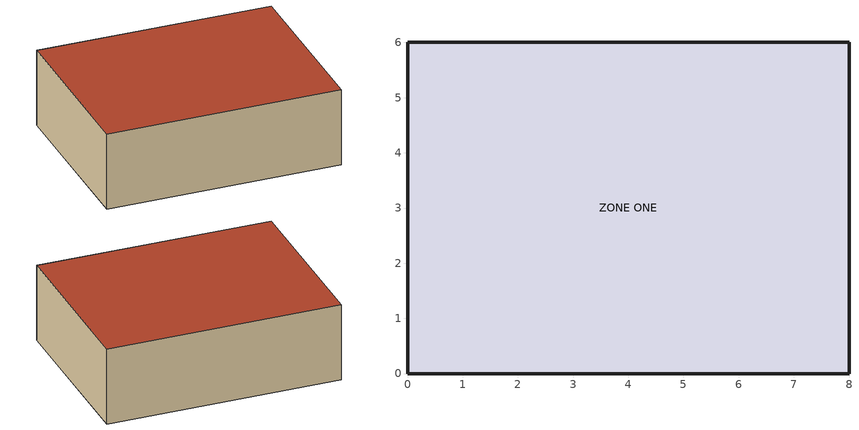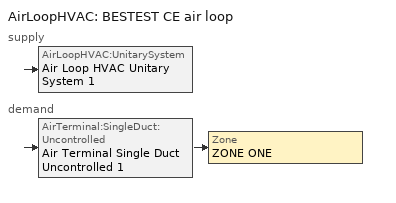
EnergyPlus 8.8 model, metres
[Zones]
ZONE ONE
 floor outside (LTWALL): 8,6 8,0 0,0 0,6 z0
 wall outside (LTWALL): 8,0 8,6 0,6 0,0 8,0 z0:2.7
 roof outside (LTWALL): 8,0 8,6 0,6 0,0 z2.7
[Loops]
AirLoopHVAC 'BESTEST CE air loop'
 supply: AirLoopHVAC:UnitarySystem 'Air Loop HVAC Unitary System 1'
 demand: AirTerminal:SingleDuct:Uncontrolled 'Air Terminal Single Duct Uncontrolled 1' > Zone 'ZONE ONE'
[Building]
BESTEST Case CE200 - Full-Load Test at AHRI Conditions: North Axis {deg}=0; Terrain=Country; Solar Distribution=FullInteriorAndExterior; Minimum Number of Warmup Days=6
[Site:Location]
MIAMI_FL_USA: Latitude {deg}=25.8; Longitude {deg}=-80.27; Time Zone {hr}=-5; Elevation {m}=2
[SizingPeriod:DesignDay] Month=1; Day of Month=1; Maximum Dry-Bulb Temperature {C}=23; Daily Dry-Bulb Temperature Range {deltaC}=0; Dry-Bulb Temperature Range Modifier Type=DefaultMultipliers; Humidity Condition Type=WetBulb; Wetbulb or DewPoint at Maximum Dry-Bulb {C}=23; Barometric Pressure {Pa}=31000; Wind Speed {m/s}=0; Wind Direction {deg}=0; Rain Indicator=No; Snow Indicator=No; Daylight Saving Time Indicator=No; Solar Model Indicator=AshraeClearSky; Sky Clearness=0
Name | Day Type
Sizing Period Design Day 1 | SummerDesignDay
Sizing Period Design Day 2 | WinterDesignDay
[Material:NoMass] Roughness=VerySmooth; Thermal Resistance {m2-K/W}=50; Thermal Absorptance=0.9
Name | Solar Absorptance | Visible Absorptance
INSULATION-EXT | 0.1 | 0.1
INSULATION-INT | 0.6 | 0.6
[Construction]
LTWALL: INSULATION-EXT, INSULATION-INT
[Zone]
ZONE ONE: Multiplier=1; Ceiling Height {m}=2.7; Volume {m3}=129.6
[OtherEquipment] Fuel Type=None; Zone or ZoneList=ZONE ONE; Schedule=Always On Ruleset Fractional; Design Level Calculation Method=EquipmentLevel
Name | Design Level {W} | Fraction Latent | Fraction Radiant
CE_lat_generic_inst | 1817 | 1 | 0
CE_sens_generic_inst | 6120
[ZoneControl:Thermostat]
ZONE ONE Thermostat: Zone or ZoneList=ZONE ONE; Control Type Schedule=ZONE ONE Thermostat Schedule; Control Object Type 1=ThermostatSetpoint:DualSetpoint; Control Name 1=Thermostat Setpoint Dual Setpoint 1
[ThermostatSetpoint:DualSetpoint]
Thermostat Setpoint Dual Setpoint 1: Heating Setpoint Temperature Schedule=No Heating; Cooling Setpoint Temperature Schedule=26.7 C
[AirTerminal:SingleDuct:Uncontrolled]
Air Terminal Single Duct Uncontrolled 1: Availability Schedule=Always On Discrete; Maximum Air Flow Rate {m3/s}=0.425
[Zone equipment]
ZONE ONE: Air Terminal Single Duct Uncontrolled 1
[Sizing:Zone]
ZONE ONE: Zone Cooling Design Supply Air Temperature Input Method=SupplyAirTemperature; Zone Cooling Design Supply Air Temperature {C}=14; Zone Cooling Design Supply Air Temperature Difference {deltaC}=11.11; Zone Heating Design Supply Air Temperature Input Method=SupplyAirTemperature; Zone Heating Design Supply Air Temperature {C}=40; Zone Heating Design Supply Air Temperature Difference {deltaC}=11.11; Zone Cooling Design Supply Air Humidity Ratio {kgWater/kgDryAir}=0.0085; Zone Heating Design Supply Air Humidity Ratio {kgWater/kgDryAir}=0.008; Cooling Design Air Flow Method=DesignDay; Cooling Design Air Flow Rate {m3/s}=0; Cooling Minimum Air Flow per Zone Floor Area {m3/s-m2}=0.000762; Cooling Minimum Air Flow {m3/s}=0; Cooling Minimum Air Flow Fraction=0; Heating Design Air Flow Method=DesignDay; Heating Design Air Flow Rate {m3/s}=0; Heating Maximum Air Flow per Zone Floor Area {m3/s-m2}=0.002032; Heating Maximum Air Flow {m3/s}=0.141576; Heating Maximum Air Flow Fraction=0.3; Design Specification Zone Air Distribution Object=ZONE ONE Design Spec Zone Air Dist; Account for Dedicated Outdoor Air System=No
[DesignSpecification:ZoneAirDistribution]
ZONE ONE Design Spec Zone Air Dist: Zone Air Distribution Effectiveness in Cooling Mode=1; Zone Air Distribution Effectiveness in Heating Mode=1
[AirLoopHVAC]
BESTEST CE air loop: Design Supply Air Flow Rate {m3/s}=0.425
[Sizing:System]
BESTEST CE air loop: Type of Load to Size On=Sensible; Design Outdoor Air Flow Rate {m3/s}=0.425; Central Heating Maximum System Air Flow Ratio=0.3; Preheat Design Temperature {C}=7; Preheat Design Humidity Ratio {kgWater/kgDryAir}=0.008; Precool Design Temperature {C}=12.8; Precool Design Humidity Ratio {kgWater/kgDryAir}=0.008; Central Cooling Design Supply Air Temperature {C}=12.8; Central Heating Design Supply Air Temperature {C}=16.7; Type of Zone Sum to Use=NonCoincident; 100% Outdoor Air in Cooling=Yes; 100% Outdoor Air in Heating=Yes; Central Cooling Design Supply Air Humidity Ratio {kgWater/kgDryAir}=0.0085; Central Heating Design Supply Air Humidity Ratio {kgWater/kgDryAir}=0.008; Cooling Supply Air Flow Rate Method=DesignDay; Cooling Supply Air Flow Rate {m3/s}=0; Cooling Supply Air Flow Rate Per Floor Area {m3/s-m2}=0.00996765; Cooling Fraction of Autosized Cooling Supply Air Flow Rate=1; Cooling Supply Air Flow Rate Per Unit Cooling Capacity {m3/s-W}=3.94755e-05; Heating Supply Air Flow Rate Method=DesignDay; Heating Supply Air Flow Rate {m3/s}=0; Heating Supply Air Flow Rate Per Floor Area {m3/s-m2}=0.00996765; Heating Fraction of Autosized Heating Supply Air Flow Rate=1; Heating Fraction of Autosized Cooling Supply Air Flow Rate=1; Heating Supply Air Flow Rate Per Unit Heating Capacity {m3/s-W}=3.15882e-05; System Outdoor Air Method=ZoneSum; Zone Maximum Outdoor Air Fraction=1; Cooling Design Capacity Method=CoolingDesignCapacity; Cooling Design Capacity {W}=33280; Cooling Design Capacity Per Floor Area {W/m2}=234.7; Fraction of Autosized Cooling Design Capacity=1; Heating Design Capacity Method=HeatingDesignCapacity; Heating Design Capacity {W}=0; Heating Design Capacity Per Floor Area {W/m2}=157; Fraction of Autosized Heating Design Capacity=1; Central Cooling Capacity Control Method=OnOff
[AvailabilityManager:Scheduled]
BESTEST CE air loop Availability Manager: Schedule=Always On Discrete
[AirLoopHVAC:UnitarySystem]
Air Loop HVAC Unitary System 1: Control Type=Load; Controlling Zone or Thermostat Location=ZONE ONE; Dehumidification Control Type=None; Availability Schedule=Always On Discrete; Supply Fan=Fan On Off 1; Fan Placement=DrawThrough; Supply Air Fan Operating Mode Schedule=Always Off Discrete; DX Heating Coil Sizing Ratio=1; Cooling Coil=Coil Cooling DX Single Speed 1; Use DOAS DX Cooling Coil=No; Minimum Supply Air Temperature {C}=2; Latent Load Control=SensibleOnlyLoadControl; Cooling Supply Air Flow Rate Method=SupplyAirFlowRate; Cooling Supply Air Flow Rate {m3/s}=0.425; Heating Supply Air Flow Rate {m3/s}=Autosize; No Load Supply Air Flow Rate Method=SupplyAirFlowRate; No Load Supply Air Flow Rate {m3/s}=0.425; Maximum Supply Air Temperature {C}=80; Maximum Outdoor Dry-Bulb Temperature for Supplemental Heater Operation {C}=21; Maximum Cycling Rate {cycles/hr}=2.5; Heat Pump Time Constant {s}=60; Fraction of On-Cycle Power Use=0.01; Heat Pump Fan Delay Time {s}=60; Ancillary On-Cycle Electric Power {W}=0; Ancillary Off-Cycle Electric Power {W}=0
[Fan:OnOff]
Fan On Off 1: Availability Schedule=Always On Discrete; Fan Total Efficiency=0.5; Pressure Rise {Pa}=271; Maximum Flow Rate {m3/s}=0.425; Motor Efficiency=1; Motor In Airstream Fraction=1; Fan Power Ratio Function of Speed Ratio Curve=Fan On Off Power Curve; Fan Efficiency Ratio Function of Speed Ratio Curve=Fan On Off Efficiency Curve
[Coil:Cooling:DX:SingleSpeed]
Coil Cooling DX Single Speed 1: Availability Schedule=Always On Discrete; Gross Rated Total Cooling Capacity {W}=8181; Gross Rated Sensible Heat Ratio=0.7774; Gross Rated Cooling COP {W/W}=4.161; Rated Air Flow Rate {m3/s}=0.425; Rated Evaporator Fan Power Per Volume Flow Rate {W/(m3/s)}=773.3; Total Cooling Capacity Function of Temperature Curve=Curve Biquadratic 1; Total Cooling Capacity Function of Flow Fraction Curve=Curve Quadratic 1; Energy Input Ratio Function of Temperature Curve=Curve Biquadratic 2; Energy Input Ratio Function of Flow Fraction Curve=Curve Quadratic 2; Part Load Fraction Correlation Curve=Curve Quadratic 3; Condenser Type=AirCooled; Evaporative Condenser Effectiveness=0; Evaporative Condenser Air Flow Rate {m3/s}=Autosize; Evaporative Condenser Pump Rated Power Consumption {W}=Autosize; Crankcase Heater Capacity {W}=0; Maximum Outdoor Dry-Bulb Temperature for Crankcase Heater Operation {C}=0; Basin Heater Capacity {W/K}=0; Basin Heater Setpoint Temperature {C}=10
[Schedule:Compact]
ZONE ONE Thermostat Schedule: Through: 12/31, For: AllDays, Until: 24:00, 4
[Schedule:Day:Interval]
Schedule Day 2: No, 24:00, -100
Schedule Day 6: No, 24:00, 1
[Schedule:Week:Daily]
Schedule:Week:Daily {40a66e60-cbcd-4d0c-a825-f4664d34a5b1}: Schedule Day 2, Schedule Day 2, Schedule Day 2, Schedule Day 2, Schedule Day 2, Schedule Day 2, Schedule Day 2, Schedule Day 2, Schedule Day 2, Schedule Day 2, Schedule Day 2, Schedule Day 2
Schedule:Week:Daily {1f958ec5-ab77-43c3-9078-8475a9a2e4ed}: Schedule Day 6, Schedule Day 6, Schedule Day 6, Schedule Day 6, Schedule Day 6, Schedule Day 6, Schedule Day 6, Schedule Day 6, Schedule Day 6, Schedule Day 6, Schedule Day 6, Schedule Day 6
[Schedule:Year]
No Heating: Schedule:Week:Daily {40a66e60-cbcd-4d0c-a825-f4664d34a5b1}, 1, 1, 12, 31
Always On Ruleset Fractional: Schedule:Week:Daily {1f958ec5-ab77-43c3-9078-8475a9a2e4ed}, 1, 1, 12, 31
[Schedule:Constant]
Name | Hourly Value
26.7 C | 26.7
Always Off Discrete | 0
Always On Discrete | 1
[Curve:Exponent]
Fan On Off Power Curve: Coefficient1 Constant=1; Coefficient2 Constant=0; Coefficient3 Constant=0; Minimum Value of x {BasedOnField A2}=0; Maximum Value of x {BasedOnField A2}=1
[Curve:Cubic]
Fan On Off Efficiency Curve: Coefficient1 Constant=1; Coefficient2 x=0; Coefficient3 x**2=0; Coefficient4 x**3=0; Minimum Value of x {BasedOnField A2}=0; Maximum Value of x {BasedOnField A2}=1
[Curve:Biquadratic] Minimum Value of x {BasedOnField A2}=13; Maximum Value of x {BasedOnField A2}=23.7; Minimum Value of y {BasedOnField A3}=27.4; Maximum Value of y {BasedOnField A3}=48.1
Name | Coefficient1 Constant | Coefficient2 x | Coefficient3 x**2 | Coefficient4 y | Coefficient5 y**2 | Coefficient6 x*y
Curve Biquadratic 1 | 0.438635 | 0.0425918 | 0.00015024 | 0.00100248 | -3.314e-05 | -0.00046664
Curve Biquadratic 2 | 0.771276 | -0.0221802 | 0.00074086 | 0.0130685 | 0.00039124 | -0.00082052
[Curve:Quadratic] Coefficient3 x**2=0; Minimum Value of x {BasedOnField A2}=0; Maximum Value of x {BasedOnField A2}=1
Name | Coefficient1 Constant | Coefficient2 x
Curve Quadratic 1; Curve Quadratic 2 | 1 | 0
Curve Quadratic 3 | 0.771 | 0.229
